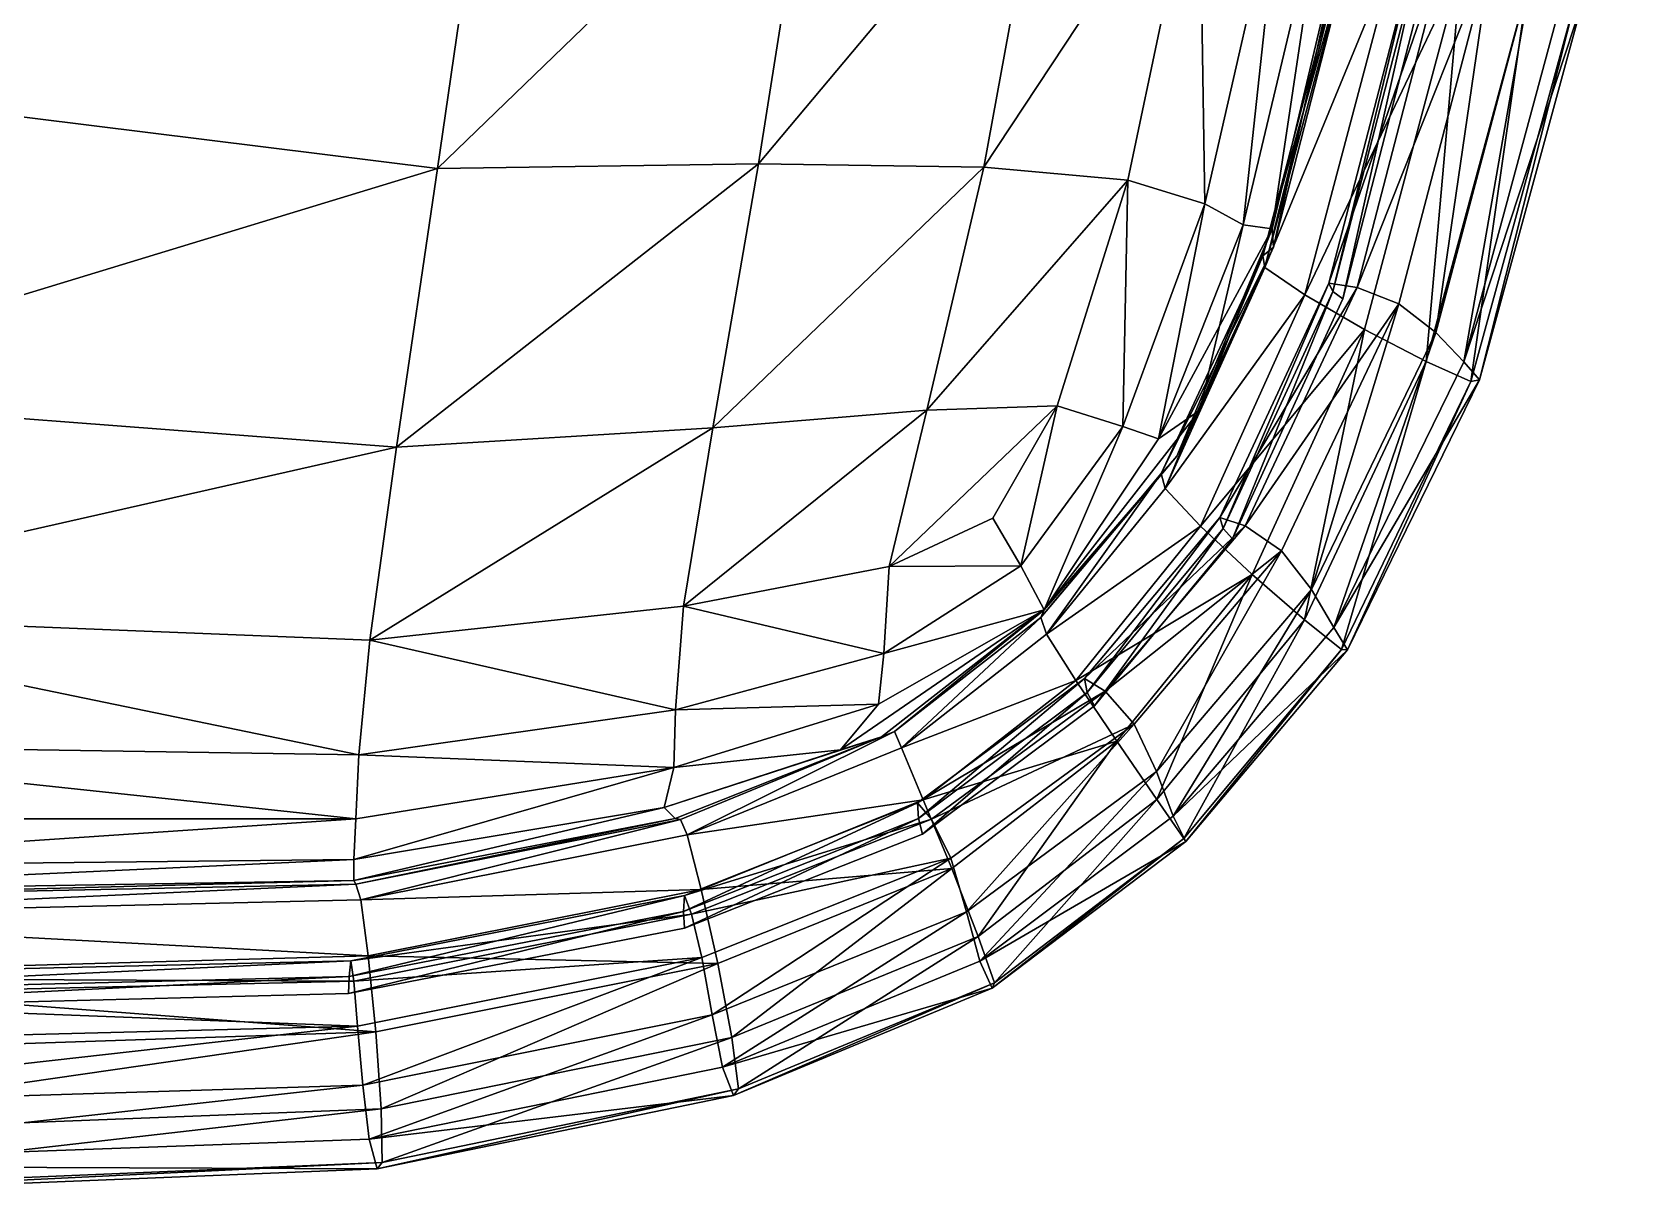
# Model space of a CAD drawing. Header units: centimetres. Extents: x -956 to 956, y -437 to 437.
# Drawn here: x 772.23 to 804.5, y -437.38 to -414.03 of the extents above; entities that cross this region are included whole.
import ezdxf

# ---------------------------------------------------------------- set-up
doc = ezdxf.new("R2010")
doc.units = ezdxf.units.CM
doc.layers.add('fabric', color=7, linetype='Continuous', true_color=0x94b11b)

msp = doc.modelspace()

# ---------------------------------------------------------------- meshes
at = {"layer": 'fabric', "color": 234, "true_color": 0xad003b}
mesh = msp.add_polyface(dxfattribs=at)
corners = [(737.485, -422.72, -48.409), (736.997, -426.056, -49.346), (764.616, -428.273, -49.824), (764.937, -425.635, -48.92), (786.773, -416.664, -47.475), (780.347, -416.756, -46.236), (779.528, -422.334, -48.021), (765.541, -421.263, -47.197), (766.431, -415.026, -45.254), (778.995, -426.195, -49.637), (785.86, -421.948, -49), (767.608, -406.795, -43.692), (781.43, -409.313, -44.838), (780.836, -393.965, -43.741), (767.042, -391.159, -42.418), (738.294, -417.245, -46.579), (739.447, -409.492, -44.483), (740.961, -399.323, -42.747), (741.567, -383.211, -41.275), (764.616, -428.273, -165.07), (736.997, -426.056, -165.547), (737.485, -422.72, -166.485), (764.937, -425.635, -165.974), (779.528, -422.334, -166.873), (780.347, -416.756, -168.658), (786.773, -416.663, -167.419), (778.995, -426.195, -165.257), (785.86, -421.947, -165.894), (765.541, -421.263, -167.697), (766.431, -415.026, -169.64), (781.43, -409.313, -170.056), (767.608, -406.795, -171.202), (780.836, -393.965, -171.153), (767.042, -391.159, -172.476), (738.294, -417.245, -168.315), (739.447, -409.492, -170.411), (740.961, -399.323, -172.146)]
mesh.append_faces([[corners[k] for k in face] for face in [(0, 1, 2), (2, 3, 0), (4, 5, 6), (7, 6, 5), (5, 8, 7), (6, 7, 3), (3, 9, 6), (10, 6, 9), (11, 12, 13), (13, 14, 11), (12, 11, 8), (8, 5, 12), (7, 15, 0), (0, 3, 7), (15, 7, 8), (8, 16, 15), (11, 17, 16), (16, 8, 11), (17, 11, 14), (14, 18, 17), (19, 20, 21), (21, 22, 19), (23, 24, 25), (26, 23, 27), (23, 26, 22), (22, 28, 23), (24, 23, 28), (28, 29, 24), (30, 24, 29), (29, 31, 30), (32, 30, 31), (31, 33, 32), (34, 35, 29), (29, 28, 34), (21, 34, 28), (28, 22, 21), (33, 31, 36), (35, 36, 31), (31, 29, 35)]], dxfattribs={"vtx2": -1, "color": 234})
mesh = msp.add_polyface(dxfattribs=at)
corners = [(794.171, -416.985, -50.461), (791.287, -416.73, -49.019), (790.145, -421.594, -50.084), (786.773, -416.664, -47.475), (785.86, -421.948, -49), (792.562, -409.761, -48.07), (795.596, -410.204, -49.696), (796.186, -395.359, -49.011), (787.917, -409.445, -46.269), (792.861, -394.781, -47.288), (781.43, -409.313, -44.838), (787.819, -394.286, -45.334), (780.347, -416.756, -46.236), (795.152, -422.511, -53.417), (797.082, -418.332, -52.915), (797.061, -417.965, -52.645), (795.61, -421.59, -53.208), (796.478, -417.881, -52.048), (794.783, -422.165, -52.893), (795.708, -417.462, -51.396), (794.067, -421.917, -52.161), (797.252, -410.718, -50.603), (790.145, -421.594, -164.81), (791.287, -416.73, -165.875), (794.171, -416.985, -164.432), (785.86, -421.947, -165.894), (786.773, -416.663, -167.419), (796.186, -395.359, -165.883), (795.596, -410.204, -165.197), (792.562, -409.761, -166.823), (787.917, -409.445, -168.625), (792.861, -394.781, -167.605), (787.819, -394.286, -169.559), (781.43, -409.313, -170.056), (780.347, -416.756, -168.658), (794.783, -422.165, -162.001), (796.478, -417.881, -162.845), (797.061, -417.965, -162.249), (795.61, -421.59, -161.686), (797.082, -418.332, -161.979), (795.708, -417.462, -163.498), (794.067, -421.917, -162.733), (797.252, -410.718, -164.291), (796.868, -418.501, -162.55), (794.838, -422.861, -162.028)]
mesh.append_faces([[corners[k] for k in face] for face in [(0, 1, 2), (1, 3, 4), (5, 6, 7), (8, 5, 9), (5, 8, 3), (3, 1, 5), (6, 5, 1), (1, 0, 6), (10, 8, 11), (8, 10, 12), (12, 3, 8), (13, 14, 15), (16, 15, 17), (18, 17, 19), (20, 19, 0), (21, 19, 17), (7, 6, 21), (19, 21, 6), (6, 0, 19), (22, 23, 24), (25, 26, 23), (27, 28, 29), (23, 29, 28), (28, 24, 23), (29, 23, 26), (26, 30, 29), (31, 29, 30), (32, 30, 33), (34, 33, 30), (30, 26, 34), (35, 36, 37), (38, 37, 39), (24, 40, 41), (40, 36, 35), (36, 40, 42), (28, 42, 40), (40, 24, 28), (42, 28, 27), (39, 43, 44)]], dxfattribs={"vtx2": -1, "color": 234})
mesh = msp.add_polyface(dxfattribs=at)
corners = [(798.595, -411.48, -51.925), (797.061, -417.965, -52.645), (797.082, -418.332, -52.915), (798.795, -411.659, -52.251), (799.533, -396.723, -51.245), (798.942, -396.414, -50.489), (798.071, -411.183, -51.206), (796.478, -417.881, -52.048), (800.569, -412.17, -57.409), (798.758, -419.134, -58.071), (798.193, -419.053, -64.713), (799.565, -412.286, -50.04), (798.71, -411.935, -50.761), (796.914, -418.733, -51.445), (797.713, -419.286, -50.727), (798.907, -419.975, -50.606), (800.841, -412.715, -49.931), (797.252, -410.718, -50.603), (798.019, -395.931, -49.911), (799.979, -412.161, -64.133), (798.273, -419.22, -83.135), (800.057, -412.314, -82.803), (798.474, -419.366, -107.447), (798.643, -411.768, -51.681), (796.868, -418.501, -52.344), (799.698, -397.018, -51.056), (799.787, -396.908, -51.62), (798.595, -411.48, -162.969), (798.795, -411.659, -162.642), (797.082, -418.332, -161.979), (797.061, -417.965, -162.249), (798.071, -411.183, -163.687), (796.478, -417.881, -162.845), (798.942, -396.414, -164.405), (799.533, -396.723, -163.649), (799.565, -412.286, -164.854), (797.713, -419.286, -164.167), (796.914, -418.733, -163.449), (798.71, -411.935, -164.132), (800.841, -412.715, -164.963), (798.907, -419.975, -164.287), (797.252, -410.718, -164.291), (798.019, -395.931, -164.983), (798.273, -419.22, -131.759), (800.057, -412.314, -132.09), (798.193, -419.053, -150.181), (799.979, -412.161, -150.761), (798.643, -411.768, -163.213), (796.868, -418.501, -162.55), (799.787, -396.908, -163.273), (799.698, -397.018, -163.837)]
mesh.append_faces([[corners[k] for k in face] for face in [(0, 1, 2), (2, 3, 0), (4, 0, 3), (5, 6, 0), (1, 0, 6), (6, 7, 1), (8, 9, 10), (11, 12, 13), (13, 14, 11), (14, 15, 16), (7, 6, 17), (18, 17, 6), (19, 10, 20), (21, 20, 22), (23, 24, 13), (13, 12, 23), (25, 23, 12), (26, 3, 23), (24, 23, 3), (3, 2, 24), (27, 28, 29), (29, 30, 27), (31, 27, 30), (30, 32, 31), (27, 31, 33), (28, 27, 34), (35, 36, 37), (37, 38, 35), (39, 40, 36), (41, 31, 32), (31, 41, 42), (22, 43, 44), (43, 45, 46), (47, 38, 37), (37, 48, 47), (28, 47, 48), (48, 29, 28), (47, 28, 49), (38, 47, 50)]], dxfattribs={"vtx2": -1, "color": 234})
mesh = msp.add_polyface(dxfattribs=at)
corners = [(798.758, -419.134, -58.071), (800.569, -412.17, -57.409), (801.458, -412.354, -56.774), (799.596, -419.462, -57.434), (798.193, -419.053, -64.713), (799.979, -412.161, -64.133), (800.142, -420.617, -51.5), (802.171, -413.117, -50.847), (800.841, -412.715, -49.931), (798.907, -419.975, -50.606), (801.035, -421.018, -53.031), (803.13, -413.368, -52.396), (799.565, -412.286, -50.04), (797.713, -419.286, -50.727), (802.277, -412.722, -56.373), (802.923, -413.109, -55.683), (800.895, -420.623, -56.335), (800.333, -420.037, -57.031), (798.273, -419.22, -83.135), (800.057, -412.314, -82.803), (798.474, -419.366, -107.447), (800.262, -412.431, -107.447), (804.498, -397.904, -51.868), (803.294, -413.345, -54.183), (801.208, -420.985, -54.822), (800.569, -412.17, -157.485), (799.979, -412.161, -150.761), (798.193, -419.053, -150.181), (798.758, -419.134, -156.823), (801.458, -412.353, -158.119), (799.596, -419.462, -157.459), (802.171, -413.117, -164.046), (803.13, -413.368, -162.498), (801.035, -421.018, -161.863), (800.142, -420.617, -163.394), (800.841, -412.715, -164.963), (798.907, -419.975, -164.287), (797.713, -419.286, -164.167), (799.565, -412.286, -164.854), (800.333, -420.037, -157.863), (802.277, -412.722, -158.521), (800.895, -420.623, -158.559), (802.923, -413.109, -159.21), (800.057, -412.314, -132.09), (798.273, -419.22, -131.759), (803.294, -413.344, -160.711), (804.498, -397.904, -163.025), (801.208, -420.985, -160.072)]
mesh.append_faces([[corners[k] for k in face] for face in [(0, 1, 2), (2, 3, 0), (4, 5, 1), (6, 7, 8), (8, 9, 6), (7, 6, 10), (10, 11, 7), (8, 12, 13), (14, 15, 16), (16, 17, 14), (2, 14, 17), (17, 3, 2), (18, 19, 5), (20, 21, 19), (22, 11, 23), (24, 23, 11), (11, 10, 24), (23, 24, 16), (16, 15, 23), (25, 26, 27), (27, 28, 25), (29, 25, 28), (28, 30, 29), (31, 32, 33), (33, 34, 31), (35, 31, 34), (34, 36, 35), (37, 38, 35), (39, 40, 29), (29, 30, 39), (40, 39, 41), (41, 42, 40), (43, 21, 20), (26, 43, 44), (45, 32, 46), (45, 42, 41), (41, 47, 45), (32, 45, 47), (47, 33, 32)]], dxfattribs={"vtx2": -1, "color": 234})
mesh = msp.add_polyface(dxfattribs=at)
corners = [(789.286, -426.466, -52.13), (789.393, -424.718, -51.157), (785.274, -425.517, -50.427), (785.111, -427.591, -51.338), (789.176, -427.478, -52.841), (792.491, -425.592, -53.646), (792.028, -424.709, -52.528), (791.468, -423.751, -51.673), (778.995, -426.195, -49.637), (785.86, -421.948, -49), (790.145, -421.594, -50.084), (791.287, -416.73, -49.019), (792.756, -421.506, -51.171), (779.528, -422.334, -48.021), (786.773, -416.664, -47.475), (793.13, -427.006, -51.601), (792.541, -426.075, -52.25), (789.635, -428.354, -51.92), (788.414, -428.393, -53.131), (792.424, -425.739, -53.068), (789.499, -428.026, -52.775), (789.286, -426.466, -162.764), (785.111, -427.591, -163.555), (785.274, -425.517, -164.466), (789.393, -424.718, -163.737), (792.028, -424.709, -162.365), (791.468, -423.751, -163.221), (792.491, -425.592, -161.248), (789.176, -427.478, -162.053), (778.995, -426.195, -165.257), (790.145, -421.594, -164.81), (792.756, -421.506, -163.722), (785.86, -421.947, -165.894), (791.287, -416.73, -165.875), (786.773, -416.663, -167.419), (779.528, -422.334, -166.873), (789.635, -428.353, -162.974), (792.541, -426.074, -162.643), (793.13, -427.006, -163.293), (788.414, -428.393, -161.763), (792.424, -425.739, -161.826), (789.499, -428.026, -162.119)]
mesh.append_faces([[corners[k] for k in face] for face in [(0, 1, 2), (2, 3, 0), (4, 0, 3), (0, 4, 5), (5, 6, 0), (1, 0, 6), (6, 7, 1), (3, 2, 8), (9, 10, 11), (10, 9, 2), (2, 1, 10), (12, 10, 1), (1, 7, 12), (13, 9, 14), (8, 2, 9), (15, 16, 17), (5, 4, 18), (12, 7, 6), (17, 16, 19), (20, 19, 5), (21, 22, 23), (23, 24, 21), (25, 21, 24), (24, 26, 25), (21, 25, 27), (27, 28, 21), (22, 21, 28), (29, 23, 22), (24, 30, 31), (31, 26, 24), (30, 24, 23), (23, 32, 30), (33, 30, 32), (34, 32, 35), (32, 23, 29), (36, 37, 38), (39, 28, 27), (25, 26, 31), (27, 40, 41), (40, 37, 36)]], dxfattribs={"vtx2": -1, "color": 234})
mesh = msp.add_polyface(dxfattribs=at)
corners = [(790.145, -421.594, -50.084), (792.756, -421.506, -51.171), (794.171, -416.985, -50.461), (795.61, -421.59, -53.208), (794.783, -422.165, -52.893), (792.491, -425.592, -53.646), (795.152, -422.511, -53.417), (797.061, -417.965, -52.645), (796.478, -417.881, -52.048), (795.622, -423.915, -51.334), (794.913, -423.157, -52.016), (792.541, -426.075, -52.25), (797.713, -419.286, -50.727), (796.914, -418.733, -51.445), (794.067, -421.917, -52.161), (792.028, -424.709, -52.528), (795.708, -417.462, -51.396), (798.193, -419.053, -64.713), (796.008, -423.742, -65.246), (796.08, -423.961, -83.439), (794.838, -422.861, -52.865), (796.868, -418.501, -52.344), (797.082, -418.332, -52.915), (792.424, -425.739, -53.068), (794.171, -416.985, -164.432), (792.756, -421.506, -163.722), (790.145, -421.594, -164.81), (795.61, -421.59, -161.686), (795.152, -422.511, -161.477), (792.491, -425.592, -161.248), (794.783, -422.165, -162.001), (797.061, -417.965, -162.249), (797.082, -418.332, -161.979), (792.541, -426.074, -162.643), (794.913, -423.157, -162.877), (795.622, -423.915, -163.56), (797.713, -419.286, -164.167), (796.914, -418.733, -163.449), (794.067, -421.917, -162.733), (792.028, -424.709, -162.365), (795.708, -417.462, -163.498), (796.08, -423.961, -131.455), (796.008, -423.742, -149.647), (798.193, -419.053, -150.181), (794.838, -422.861, -162.028), (792.424, -425.739, -161.826), (796.868, -418.501, -162.55)]
mesh.append_faces([[corners[k] for k in face] for face in [(0, 1, 2), (3, 4, 5), (5, 6, 3), (7, 3, 6), (8, 4, 3), (9, 10, 11), (10, 9, 12), (12, 13, 10), (14, 15, 5), (5, 4, 14), (16, 14, 4), (2, 1, 14), (15, 14, 1), (17, 18, 19), (11, 10, 20), (21, 20, 10), (10, 13, 21), (20, 21, 22), (22, 6, 20), (23, 20, 6), (24, 25, 26), (27, 28, 29), (29, 30, 27), (31, 27, 30), (32, 28, 27), (33, 34, 35), (36, 35, 34), (34, 37, 36), (38, 30, 29), (29, 39, 38), (25, 38, 39), (38, 25, 24), (30, 38, 40), (41, 42, 43), (44, 34, 33), (28, 44, 45), (44, 28, 32), (34, 44, 46), (46, 37, 34)]], dxfattribs={"vtx2": -1, "color": 234})
mesh = msp.add_polyface(dxfattribs=at)
corners = [(796.516, -423.908, -58.686), (798.758, -419.134, -58.071), (799.596, -419.462, -57.434), (797.248, -424.407, -58.065), (796.008, -423.742, -65.246), (798.193, -419.053, -64.713), (797.704, -425.792, -52.133), (800.142, -420.617, -51.5), (798.907, -419.975, -50.606), (796.656, -424.88, -51.234), (798.447, -426.385, -53.672), (801.035, -421.018, -53.031), (795.622, -423.915, -51.334), (797.713, -419.286, -50.727), (797.846, -425.182, -57.694), (800.333, -420.037, -57.031), (798.291, -425.941, -57.02), (800.895, -420.623, -56.335), (796.08, -423.961, -83.439), (798.273, -419.22, -83.135), (796.262, -424.168, -107.447), (798.474, -419.366, -107.447), (798.567, -426.388, -55.49), (801.208, -420.985, -54.822), (796.516, -423.908, -156.208), (797.248, -424.407, -156.828), (799.596, -419.462, -157.459), (798.758, -419.134, -156.823), (796.008, -423.742, -149.647), (798.193, -419.053, -150.181), (797.704, -425.792, -162.76), (796.656, -424.88, -163.66), (798.907, -419.975, -164.287), (800.142, -420.617, -163.394), (798.447, -426.385, -161.222), (801.035, -421.018, -161.863), (795.622, -423.915, -163.56), (797.713, -419.286, -164.167), (797.846, -425.182, -157.2), (800.333, -420.037, -157.863), (798.291, -425.941, -157.874), (800.895, -420.623, -158.559), (798.273, -419.22, -131.759), (796.08, -423.961, -131.455), (801.208, -420.985, -160.072), (798.567, -426.388, -159.404)]
mesh.append_faces([[corners[k] for k in face] for face in [(0, 1, 2), (2, 3, 0), (1, 0, 4), (4, 5, 1), (6, 7, 8), (8, 9, 6), (7, 6, 10), (10, 11, 7), (12, 9, 8), (8, 13, 12), (14, 3, 2), (2, 15, 14), (16, 14, 15), (15, 17, 16), (18, 19, 5), (19, 18, 20), (20, 21, 19), (22, 23, 11), (23, 22, 16), (16, 17, 23), (24, 25, 26), (26, 27, 24), (28, 24, 27), (27, 29, 28), (30, 31, 32), (32, 33, 30), (34, 30, 33), (33, 35, 34), (36, 37, 32), (32, 31, 36), (38, 39, 26), (26, 25, 38), (39, 38, 40), (40, 41, 39), (29, 42, 43), (20, 43, 42), (42, 21, 20), (35, 44, 45), (40, 45, 44), (44, 41, 40)]], dxfattribs={"vtx2": -1, "color": 234})
mesh = msp.add_polyface(dxfattribs=at)
corners = [(793.718, -427.215, -58.985), (796.516, -423.908, -58.686), (797.248, -424.407, -58.065), (794.297, -427.876, -58.388), (793.303, -426.963, -65.497), (796.008, -423.742, -65.246), (794.75, -429.382, -52.439), (797.704, -425.792, -52.133), (796.656, -424.88, -51.234), (795.292, -430.165, -53.991), (798.447, -426.385, -53.672), (792.541, -426.075, -52.25), (793.13, -427.006, -51.601), (795.622, -423.915, -51.334), (793.948, -428.215, -51.528), (797.846, -425.182, -57.694), (798.291, -425.941, -57.02), (795.074, -429.721, -57.39), (794.74, -428.825, -58.048), (793.356, -427.241, -83.579), (796.08, -423.961, -83.439), (793.498, -427.512, -107.447), (796.262, -424.168, -107.447), (801.035, -421.018, -53.031), (798.567, -426.388, -55.49), (794.838, -422.861, -52.865), (792.424, -425.739, -53.068), (795.152, -422.511, -53.417), (792.491, -425.592, -53.646), (796.516, -423.908, -156.208), (796.008, -423.742, -149.647), (793.303, -426.963, -149.397), (793.718, -427.215, -155.909), (797.248, -424.407, -156.828), (794.297, -427.876, -156.506), (797.704, -425.792, -162.76), (798.447, -426.385, -161.222), (795.292, -430.165, -160.902), (796.656, -424.88, -163.66), (794.75, -429.382, -162.454), (795.622, -423.915, -163.56), (793.13, -427.006, -163.293), (792.541, -426.074, -162.643), (793.948, -428.215, -163.366), (794.74, -428.825, -156.846), (797.846, -425.182, -157.2), (795.074, -429.721, -157.504), (798.291, -425.941, -157.874), (796.08, -423.961, -131.455), (793.356, -427.241, -131.315), (798.567, -426.388, -159.404), (801.035, -421.018, -161.863), (792.424, -425.739, -161.826), (794.838, -422.861, -162.028), (792.491, -425.592, -161.248), (795.152, -422.511, -161.477)]
mesh.append_faces([[corners[k] for k in face] for face in [(0, 1, 2), (2, 3, 0), (1, 0, 4), (4, 5, 1), (6, 7, 8), (9, 10, 7), (11, 12, 13), (8, 13, 12), (12, 14, 8), (15, 16, 17), (2, 15, 18), (18, 3, 2), (19, 20, 5), (5, 4, 19), (20, 19, 21), (21, 22, 20), (23, 10, 24), (17, 16, 24), (25, 26, 11), (27, 28, 26), (29, 30, 31), (31, 32, 29), (33, 29, 32), (32, 34, 33), (35, 36, 37), (38, 35, 39), (40, 41, 42), (41, 40, 38), (38, 43, 41), (44, 45, 33), (33, 34, 44), (46, 47, 45), (48, 22, 21), (21, 49, 48), (30, 48, 49), (49, 31, 30), (50, 36, 51), (50, 47, 46), (42, 52, 53), (52, 54, 55)]], dxfattribs={"vtx2": -1, "color": 234})
mesh = msp.add_polyface(dxfattribs=at)
corners = [(790.238, -429.777, -58.701), (793.718, -427.215, -58.985), (794.297, -427.876, -58.388), (789.96, -429.455, -65.227), (793.303, -426.963, -65.497), (791.172, -432.125, -52.11), (794.75, -429.382, -52.439), (793.948, -428.215, -51.528), (791.496, -433.056, -53.661), (795.292, -430.165, -53.991), (796.656, -424.88, -51.234), (797.704, -425.792, -52.133), (793.13, -427.006, -51.601), (790.073, -429.39, -51.266), (795.074, -429.721, -57.39), (794.74, -428.825, -58.048), (797.846, -425.182, -57.694), (790.94, -431.633, -57.775), (791.207, -432.624, -57.096), (790.055, -430.077, -107.447), (793.498, -427.512, -107.447), (793.356, -427.241, -83.579), (791.45, -433.16, -55.524), (795.329, -430.223, -55.84), (798.567, -426.388, -55.49), (798.447, -426.385, -53.672), (794.297, -427.876, -156.506), (793.718, -427.215, -155.909), (790.238, -429.777, -156.193), (793.303, -426.963, -149.397), (789.96, -429.455, -149.666), (793.948, -428.215, -163.366), (794.75, -429.382, -162.454), (791.172, -432.125, -162.784), (791.496, -433.056, -161.233), (795.292, -430.165, -160.902), (797.704, -425.792, -162.76), (796.656, -424.88, -163.66), (790.073, -429.39, -163.627), (793.13, -427.006, -163.293), (797.846, -425.182, -157.2), (794.74, -428.825, -156.846), (795.074, -429.721, -157.504), (790.94, -431.633, -157.119), (791.207, -432.624, -157.798), (793.356, -427.241, -131.315), (791.45, -433.16, -159.37), (795.329, -430.223, -159.054), (798.567, -426.388, -159.404), (798.447, -426.385, -161.222)]
mesh.append_faces([[corners[k] for k in face] for face in [(0, 1, 2), (3, 4, 1), (5, 6, 7), (6, 5, 8), (8, 9, 6), (10, 7, 6), (11, 6, 9), (7, 12, 13), (14, 15, 16), (2, 15, 17), (15, 14, 18), (19, 20, 21), (22, 23, 9), (9, 8, 22), (23, 22, 18), (18, 14, 23), (23, 24, 25), (25, 9, 23), (24, 23, 14), (26, 27, 28), (27, 29, 30), (31, 32, 33), (34, 33, 32), (32, 35, 34), (35, 32, 36), (32, 31, 37), (38, 39, 31), (40, 41, 42), (43, 41, 26), (41, 43, 44), (44, 42, 41), (45, 20, 19), (46, 34, 35), (35, 47, 46), (44, 46, 47), (47, 42, 44), (42, 47, 48), (49, 48, 47), (47, 35, 49)]], dxfattribs={"vtx2": -1, "color": 234})
mesh = msp.add_polyface(dxfattribs=at)
corners = [(764.464, -429.774, -50.41), (764.616, -428.273, -49.824), (736.997, -426.056, -49.346), (764.937, -425.635, -48.92), (778.771, -428.489, -50.529), (778.712, -429.769, -51.119), (778.749, -433.924, -56.874), (764.177, -434.298, -56.304), (764.174, -433.36, -56.868), (778.67, -433.022, -57.439), (764.163, -432.953, -63.616), (779.112, -434.038, -49.865), (764.471, -434.523, -49.282), (764.468, -436.148, -50.186), (779.221, -435.578, -50.767), (764.428, -437.273, -51.752), (764.394, -431.737, -50.038), (764.441, -432.919, -49.353), (778.959, -432.512, -49.934), (764.254, -436.719, -55.292), (764.201, -435.555, -55.975), (778.852, -435.106, -56.519), (764.365, -430.737, -51.178), (778.675, -430.586, -51.832), (764.325, -431.245, -51.557), (778.614, -432.618, -64.107), (764.114, -433.288, -82.498), (778.578, -432.93, -82.777), (764.08, -433.641, -107.447), (779.243, -436.652, -52.323), (764.343, -437.377, -53.67), (779.138, -436.777, -54.212), (778.716, -431.083, -51.548), (764.345, -431.378, -50.975), (778.671, -431.004, -52.149), (736.997, -426.056, -165.547), (764.616, -428.273, -165.07), (764.464, -429.774, -164.484), (778.771, -428.489, -164.365), (764.937, -425.635, -165.974), (778.712, -429.769, -163.774), (764.163, -432.953, -151.278), (764.174, -433.36, -158.026), (778.67, -433.022, -157.455), (764.177, -434.298, -158.59), (778.749, -433.924, -158.019), (764.428, -437.272, -163.142), (764.468, -436.148, -164.708), (779.221, -435.578, -164.126), (764.471, -434.523, -165.611), (779.112, -434.038, -165.029), (778.959, -432.512, -164.959), (764.441, -432.919, -165.54), (764.394, -431.737, -164.856), (764.201, -435.555, -158.919), (778.852, -435.106, -158.375), (764.254, -436.719, -159.601), (764.365, -430.737, -163.716), (736.541, -429.216, -164.126), (764.325, -431.245, -163.336), (778.675, -430.586, -163.061), (778.578, -432.93, -132.117), (778.565, -433.266, -107.447), (764.114, -433.288, -132.396), (778.614, -432.618, -150.786), (764.343, -437.377, -161.224), (779.138, -436.777, -160.682), (779.243, -436.652, -162.571), (764.345, -431.378, -163.919), (778.716, -431.083, -163.345), (778.671, -431.004, -162.745)]
mesh.append_faces([[corners[k] for k in face] for face in [(0, 1, 2), (3, 1, 4), (1, 0, 5), (6, 7, 8), (9, 8, 10), (11, 12, 13), (14, 13, 15), (16, 17, 18), (17, 12, 11), (19, 20, 21), (20, 7, 6), (5, 0, 22), (23, 22, 24), (25, 10, 26), (27, 26, 28), (29, 15, 30), (31, 30, 19), (32, 33, 16), (34, 24, 33), (35, 36, 37), (38, 36, 39), (40, 37, 36), (41, 42, 43), (42, 44, 45), (46, 47, 48), (47, 49, 50), (51, 52, 53), (50, 49, 52), (45, 44, 54), (55, 54, 56), (37, 57, 58), (59, 57, 60), (57, 37, 40), (61, 62, 28), (28, 63, 61), (63, 41, 64), (56, 65, 66), (65, 46, 67), (53, 68, 69), (68, 59, 70)]], dxfattribs={"vtx2": -1, "color": 234})
mesh = msp.add_polyface(dxfattribs=at)
corners = [(778.771, -428.489, -50.529), (778.995, -426.195, -49.637), (764.937, -425.635, -48.92), (778.712, -429.769, -51.119), (764.616, -428.273, -49.824), (785.079, -428.743, -51.966), (785.111, -427.591, -51.338), (785.436, -431.683, -58.097), (778.67, -433.022, -57.439), (778.614, -432.618, -64.107), (778.959, -432.512, -49.934), (778.81, -431.395, -50.616), (764.394, -431.737, -50.038), (785.625, -431.185, -50.616), (778.675, -430.586, -51.832), (784.885, -429.545, -52.545), (764.365, -430.737, -51.178), (764.325, -431.245, -51.557), (778.671, -431.004, -52.149), (785.103, -429.767, -52.8), (785.293, -431.309, -64.683), (778.578, -432.93, -82.777), (778.716, -431.083, -51.548), (785.212, -429.786, -52.198), (764.345, -431.378, -50.975), (764.937, -425.635, -165.974), (778.995, -426.195, -165.257), (778.771, -428.489, -164.365), (785.111, -427.591, -163.555), (785.079, -428.743, -162.927), (778.712, -429.769, -163.774), (764.616, -428.273, -165.07), (778.614, -432.618, -150.786), (778.67, -433.022, -157.455), (785.436, -431.683, -156.797), (764.394, -431.737, -164.856), (778.81, -431.395, -164.278), (778.959, -432.512, -164.959), (785.625, -431.185, -164.278), (778.675, -430.586, -163.061), (784.885, -429.544, -162.349), (778.671, -431.004, -162.745), (785.103, -429.767, -162.093), (764.325, -431.245, -163.336), (764.365, -430.737, -163.716), (778.578, -432.93, -132.117), (785.293, -431.309, -150.211), (778.716, -431.083, -163.345), (764.345, -431.378, -163.919), (785.212, -429.785, -162.696)]
mesh.append_faces([[corners[k] for k in face] for face in [(0, 1, 2), (3, 0, 4), (0, 3, 5), (5, 6, 0), (1, 0, 6), (7, 8, 9), (10, 11, 12), (11, 10, 13), (14, 15, 5), (5, 3, 14), (16, 14, 3), (17, 18, 14), (15, 14, 18), (18, 19, 15), (20, 9, 21), (12, 11, 22), (23, 22, 11), (22, 23, 19), (19, 18, 22), (24, 22, 18), (25, 26, 27), (28, 27, 26), (27, 28, 29), (29, 30, 27), (31, 27, 30), (32, 33, 34), (35, 36, 37), (38, 37, 36), (39, 30, 29), (29, 40, 39), (41, 39, 40), (40, 42, 41), (39, 41, 43), (30, 39, 44), (45, 32, 46), (47, 36, 35), (41, 47, 48), (47, 41, 42), (42, 49, 47), (36, 47, 49)]], dxfattribs={"vtx2": -1, "color": 234})
mesh = msp.add_polyface(dxfattribs=at)
corners = [(785.111, -427.591, -51.338), (785.079, -428.743, -51.966), (789.176, -427.478, -52.841), (794.297, -427.876, -58.388), (790.625, -430.56, -58.122), (790.238, -429.777, -58.701), (793.718, -427.215, -58.985), (789.96, -429.455, -65.227), (790.073, -429.39, -51.266), (789.635, -428.354, -51.92), (785.343, -430.094, -51.287), (793.13, -427.006, -51.601), (788.414, -428.393, -53.131), (784.885, -429.545, -52.545), (789.234, -428.131, -53.342), (785.103, -429.767, -52.8), (792.491, -425.592, -53.646), (789.975, -429.764, -83.421), (793.356, -427.241, -83.579), (793.303, -426.963, -65.497), (790.055, -430.077, -107.447), (789.499, -428.026, -52.775), (785.212, -429.786, -52.198), (792.424, -425.739, -53.068), (789.176, -427.478, -162.053), (785.079, -428.743, -162.927), (785.111, -427.591, -163.555), (790.238, -429.777, -156.193), (790.625, -430.56, -156.772), (794.297, -427.876, -156.506), (789.96, -429.455, -149.666), (793.718, -427.215, -155.909), (785.343, -430.094, -163.607), (789.635, -428.353, -162.974), (790.073, -429.39, -163.627), (793.13, -427.006, -163.293), (793.948, -428.215, -163.366), (790.642, -430.769, -163.693), (792.491, -425.592, -161.248), (789.234, -428.13, -161.551), (788.414, -428.393, -161.763), (784.885, -429.544, -162.349), (785.103, -429.767, -162.093), (789.975, -429.764, -131.473), (793.303, -426.963, -149.397), (793.356, -427.241, -131.315), (789.499, -428.026, -162.119), (785.212, -429.785, -162.696), (792.424, -425.739, -161.826)]
mesh.append_faces([[corners[k] for k in face] for face in [(0, 1, 2), (3, 4, 5), (6, 5, 7), (8, 9, 10), (9, 8, 11), (12, 2, 1), (1, 13, 12), (14, 12, 13), (13, 15, 14), (12, 14, 16), (17, 18, 19), (19, 7, 17), (18, 17, 20), (21, 22, 10), (10, 9, 21), (23, 21, 9), (16, 14, 21), (22, 21, 14), (14, 15, 22), (24, 25, 26), (27, 28, 29), (30, 27, 31), (32, 33, 34), (35, 34, 33), (36, 37, 34), (38, 39, 40), (41, 40, 39), (39, 42, 41), (40, 41, 25), (25, 24, 40), (43, 30, 44), (44, 45, 43), (20, 43, 45), (46, 33, 32), (32, 47, 46), (39, 46, 47), (47, 42, 39), (46, 39, 38), (33, 46, 48)]], dxfattribs={"vtx2": -1, "color": 234})
mesh = msp.add_polyface(dxfattribs=at)
corners = [(785.436, -431.683, -58.097), (790.238, -429.777, -58.701), (790.625, -430.56, -58.122), (785.293, -431.309, -64.683), (789.96, -429.455, -65.227), (793.948, -428.215, -51.528), (790.642, -430.769, -51.201), (791.172, -432.125, -52.11), (786.239, -434.148, -51.451), (785.957, -432.668, -50.549), (786.375, -435.178, -52.999), (791.496, -433.056, -53.661), (790.073, -429.39, -51.266), (785.625, -431.185, -50.616), (790.94, -431.633, -57.775), (794.297, -427.876, -58.388), (791.207, -432.624, -57.096), (794.74, -428.825, -58.048), (786.054, -434.745, -56.463), (785.845, -433.696, -57.168), (785.271, -431.628, -83.106), (789.975, -429.764, -83.421), (785.291, -431.961, -107.447), (790.055, -430.077, -107.447), (786.272, -435.308, -54.871), (791.45, -433.16, -55.524), (790.238, -429.777, -156.193), (789.96, -429.455, -149.666), (785.293, -431.309, -150.211), (790.625, -430.56, -156.772), (785.436, -431.683, -156.797), (791.172, -432.125, -162.784), (790.642, -430.769, -163.693), (793.948, -428.215, -163.366), (791.496, -433.056, -161.233), (786.375, -435.178, -161.895), (786.239, -434.148, -163.443), (785.957, -432.667, -164.345), (785.625, -431.185, -164.278), (790.073, -429.39, -163.627), (794.297, -427.876, -156.506), (790.94, -431.633, -157.119), (785.844, -433.696, -157.726), (786.054, -434.745, -158.431), (791.207, -432.624, -157.798), (789.975, -429.764, -131.473), (785.271, -431.628, -131.788), (791.45, -433.16, -159.37), (786.272, -435.308, -160.022)]
mesh.append_faces([[corners[k] for k in face] for face in [(0, 1, 2), (3, 4, 1), (5, 6, 7), (8, 7, 6), (6, 9, 8), (7, 8, 10), (10, 11, 7), (6, 12, 13), (12, 6, 5), (14, 2, 15), (16, 14, 17), (14, 16, 18), (18, 19, 14), (2, 14, 19), (20, 21, 4), (22, 23, 21), (24, 25, 11), (11, 10, 24), (25, 24, 18), (18, 16, 25), (26, 27, 28), (29, 26, 30), (31, 32, 33), (31, 34, 35), (35, 36, 31), (32, 31, 36), (36, 37, 32), (38, 39, 32), (32, 37, 38), (40, 29, 41), (42, 41, 29), (41, 42, 43), (43, 44, 41), (45, 23, 22), (27, 45, 46), (47, 44, 43), (43, 48, 47), (34, 47, 48), (48, 35, 34)]], dxfattribs={"vtx2": -1, "color": 234})
mesh = msp.add_polyface(dxfattribs=at)
corners = [(790.625, -430.56, -58.122), (785.64, -432.546, -57.531), (785.436, -431.683, -58.097), (790.238, -429.777, -58.701), (785.293, -431.309, -64.683), (778.67, -433.022, -57.439), (778.614, -432.618, -64.107), (779.221, -435.578, -50.767), (786.239, -434.148, -51.451), (785.957, -432.668, -50.549), (779.243, -436.652, -52.323), (786.375, -435.178, -52.999), (785.625, -431.185, -50.616), (778.959, -432.512, -49.934), (785.343, -430.094, -51.287), (778.81, -431.395, -50.616), (790.073, -429.39, -51.266), (790.642, -430.769, -51.201), (785.845, -433.696, -57.168), (778.852, -435.106, -56.519), (786.054, -434.745, -56.463), (778.981, -436.184, -55.817), (789.96, -429.455, -65.227), (785.271, -431.628, -83.106), (789.975, -429.764, -83.421), (785.291, -431.961, -107.447), (778.578, -432.93, -82.777), (778.565, -433.266, -107.447), (779.138, -436.777, -54.212), (786.272, -435.308, -54.871), (785.212, -429.786, -52.198), (785.293, -431.309, -150.211), (785.436, -431.683, -156.797), (790.238, -429.777, -156.193), (785.64, -432.546, -157.363), (790.625, -430.56, -156.772), (778.67, -433.022, -157.455), (778.614, -432.618, -150.786), (785.957, -432.667, -164.345), (786.239, -434.148, -163.443), (779.221, -435.578, -164.126), (786.375, -435.178, -161.895), (779.243, -436.652, -162.571), (778.81, -431.395, -164.278), (785.343, -430.094, -163.607), (785.625, -431.185, -164.278), (778.959, -432.512, -164.959), (790.073, -429.39, -163.627), (785.844, -433.696, -157.726), (778.852, -435.106, -158.375), (778.981, -436.184, -159.077), (786.054, -434.745, -158.431), (785.271, -431.628, -131.788), (789.975, -429.764, -131.473), (789.96, -429.455, -149.666), (778.578, -432.93, -132.117), (786.272, -435.308, -160.022), (779.138, -436.777, -160.682), (785.212, -429.785, -162.696)]
mesh.append_faces([[corners[k] for k in face] for face in [(0, 1, 2), (3, 2, 4), (5, 2, 1), (6, 4, 2), (7, 8, 9), (10, 11, 8), (9, 12, 13), (12, 14, 15), (14, 12, 16), (12, 9, 17), (18, 1, 0), (1, 18, 19), (18, 20, 21), (22, 4, 23), (24, 23, 25), (26, 23, 4), (27, 25, 23), (28, 29, 11), (21, 20, 29), (15, 14, 30), (31, 32, 33), (32, 34, 35), (34, 32, 36), (32, 31, 37), (38, 39, 40), (39, 41, 42), (43, 44, 45), (46, 45, 38), (47, 45, 44), (35, 34, 48), (49, 48, 34), (50, 51, 48), (25, 52, 53), (52, 31, 54), (31, 52, 55), (52, 25, 27), (41, 56, 57), (56, 51, 50), (58, 44, 43)]], dxfattribs={"vtx2": -1, "color": 234})
mesh = msp.add_polyface(dxfattribs=at)
corners = [(785.64, -432.546, -57.531), (778.749, -433.924, -56.874), (778.67, -433.022, -57.439), (764.174, -433.36, -56.868), (764.163, -432.953, -63.616), (778.614, -432.618, -64.107), (785.957, -432.668, -50.549), (779.112, -434.038, -49.865), (779.221, -435.578, -50.767), (764.468, -436.148, -50.186), (764.428, -437.273, -51.752), (779.243, -436.652, -52.323), (786.239, -434.148, -51.451), (778.959, -432.512, -49.934), (764.441, -432.919, -49.353), (778.852, -435.106, -56.519), (778.981, -436.184, -55.817), (785.845, -433.696, -57.168), (764.254, -436.719, -55.292), (764.201, -435.555, -55.975), (764.114, -433.288, -82.498), (778.578, -432.93, -82.777), (764.08, -433.641, -107.447), (778.565, -433.266, -107.447), (785.271, -431.628, -83.106), (786.375, -435.178, -52.999), (779.138, -436.777, -54.212), (764.343, -437.377, -53.67), (786.272, -435.308, -54.871), (778.67, -433.022, -157.455), (778.749, -433.924, -158.019), (785.64, -432.546, -157.363), (778.614, -432.618, -150.786), (764.163, -432.953, -151.278), (764.174, -433.36, -158.026), (779.221, -435.578, -164.126), (779.112, -434.038, -165.029), (785.957, -432.667, -164.345), (779.243, -436.652, -162.571), (786.239, -434.148, -163.443), (764.428, -437.272, -163.142), (764.468, -436.148, -164.708), (778.959, -432.512, -164.959), (764.441, -432.919, -165.54), (778.852, -435.106, -158.375), (764.201, -435.555, -158.919), (764.254, -436.719, -159.601), (778.981, -436.184, -159.077), (785.844, -433.696, -157.726), (778.578, -432.93, -132.117), (785.271, -431.628, -131.788), (764.114, -433.288, -132.396), (779.138, -436.777, -160.682), (786.375, -435.178, -161.895), (786.272, -435.308, -160.022), (764.343, -437.377, -161.224)]
mesh.append_faces([[corners[k] for k in face] for face in [(0, 1, 2), (3, 2, 1), (4, 5, 2), (6, 7, 8), (9, 8, 7), (10, 11, 8), (12, 8, 11), (7, 13, 14), (13, 7, 6), (15, 1, 0), (16, 15, 17), (15, 16, 18), (1, 15, 19), (20, 21, 5), (22, 23, 21), (24, 21, 23), (25, 11, 26), (27, 26, 11), (18, 16, 26), (28, 26, 16), (29, 30, 31), (29, 32, 33), (30, 29, 34), (35, 36, 37), (38, 35, 39), (35, 38, 40), (36, 35, 41), (37, 36, 42), (43, 42, 36), (31, 30, 44), (45, 44, 30), (46, 47, 44), (48, 44, 47), (23, 49, 50), (32, 49, 51), (52, 38, 53), (47, 52, 54), (52, 47, 46), (38, 52, 55)]], dxfattribs={"vtx2": -1, "color": 234})

doc.saveas('drawing.dxf')
